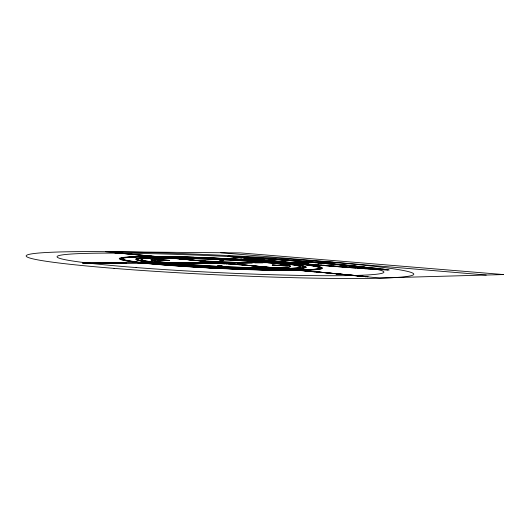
<?xml version="1.0" encoding="UTF-8"?>
<svg xmlns="http://www.w3.org/2000/svg" width="530" height="530" viewBox="0 0 530 530"><rect width="100%" height="100%" fill="white"/><g stroke="black" fill="none" stroke-linecap="round" stroke-linejoin="round"><path stroke-width="0.79" d="M305.87 267.425L300.192 268.418L286.975 268.948L288.115 269.074A43.659 2.233 3 0 0 292.779 269.558M223.249 260.071L223.905 259.919L221.487 259.733M223.057 260.124L219.983 260.064A29.7 1.371 2.7 0 1 219.877 260.011L219.705 259.905A22.088 1.02 2.6 0 0 219.599 259.852L219.142 259.72L221.143 259.72M282.682 262.403L281.98 262.423M257.838 258.183L244.072 257.606L256.818 259.289L296.634 263.019M317.636 269.346L318.146 269.286M289.294 268.379C292.361 268.286 307.725 267.835 295.793 265.245A73.405 3.65 2.7 0 0 289.565 264.298A94.327 4.75 2.6 0 0 279.635 263.165L276.68 262.867M198.054 262.602L204.461 262.158A36.457 1.795 2.5 0 0 204.997 261.946L201.122 261.018L178.809 258.832M288.77 268.399L284.915 268.498M244.37 257.54L243.78 257.673L254.983 259.15M277.839 267.749L279.052 267.71A72.597 3.604 2.6 0 0 282.669 267.59C295.17 267.233 291.129 264.907 280.204 263.94M277.488 267.763L276.163 267.789M197.087 262.655L184.155 262.8M155.038 257.567L141.603 258.13L137.031 259.216A88.543 4.412 2.7 0 0 137.899 259.945L146.757 261.721L158.795 262.827L145.69 260.992L141.106 259.601L142.51 258.733A75.624 3.763 2.6 0 1 148.374 258.117L165.897 257.659L163.081 257.467M155.615 257.481L157.297 257.447M157.867 257.441L153.952 257.507A81.699 4.068 2.6 0 0 142.424 257.951C124.828 259.753 150.765 262.323 154.773 262.853C149.665 262.926 144.524 263.185 139.456 262.377A36.517 1.895 2.5 0 1 138.35 262.237L125.723 260.203L123.112 259.309L122.874 258.534A98.355 4.916 2.7 0 1 135.223 256.99A100.249 5.015 2.7 0 1 148.917 256.672L156.781 256.758M157.927 257.52L160.789 257.487A39.73 1.901 2.6 0 1 162.756 257.467L162.862 257.467M158.444 257.434L162.975 257.467M275.878 267.796L271.923 267.537M295.773 270.273L300.358 270.519M295.515 270.28L290.294 270.293M244.562 257.534L246.841 257.58M187.865 262.767C188.541 262.814 215.995 262.728 200.148 260.912M291.752 262.396L292.858 262.383M251.922 262.8C249.915 262.82 226.939 262.9 242.455 264.709M169.845 262.834L156.257 261.429L150.845 259.892A72.173 3.597 2.7 0 1 152.978 259.077L170.117 258.289L177.994 258.759M140.059 263.218L150.228 263.721A64.455 3.332 2.6 0 0 156.88 264.351L210.582 267.948L268.876 270.061A130.44 6.333 2.6 0 0 290.321 270.3M149.526 263.191L147.247 263.224L203.778 267.425A101.627 5.061 2.7 0 0 237.076 268.975L268.538 269.889A94.486 4.744 2.7 0 0 288.744 270.088L294.601 270.048L293.057 269.849M101.164 263.364L82.991 263.284L88.152 263.198A146.823 9.487 2.5 0 1 95.407 263.125L126.378 262.979M188.687 263.085L194.285 263.052M252.684 262.834L239.726 263.198A37.617 1.868 2.8 0 0 237.977 263.635L239.441 264.318L244.25 264.887M295.733 262.688L295.959 262.681A38.842 1.703 2.8 0 0 296.608 262.681L301.53 262.642M293.315 262.695L292.759 262.714L308.559 264.033M323.644 262.575L334.437 262.396L332.562 262.337M281.841 262.423L274.805 262.41L252.889 260.793A87.437 4.379 2.7 0 0 234.763 259.7L202.109 258.236M291.374 262.396L289.943 262.39M293.044 262.383L312.601 262.589L311.733 262.608M314.297 262.323L331.773 262.337M284.756 268.498L283.08 268.538L295.846 268.511A84.634 4.22 2.7 0 0 297.456 265.02M314.038 262.323L310.004 262.092M170.355 262.827L177.504 262.82M137.774 262.94L141.629 262.887L125.636 260.634L121.171 259.455L120.144 258.64L122.331 257.792L129.718 257.057L153.753 256.487L152.349 256.301M254.93 262.827L262.814 262.807M268.352 262.787L276.117 263.463A83.872 4.22 2.6 0 1 280.198 263.94M280.622 262.741L278.694 262.781L279.509 262.92A38.624 1.855 2.8 0 1 283.258 263.284M294.375 262.688L294.826 262.688M303.034 262.635L307.566 262.628M317.954 262.589L321.77 262.582M187.865 263.085L170.627 263.165L217.625 266.404A69.006 3.438 2.7 0 0 248.901 267.564A73.173 3.631 2.6 0 0 266.457 267.829L271.4 267.809L269.505 267.564M195.093 263.046L197.577 263.046A39.26 2.087 2.7 0 1 200.764 263.072L203.818 263.112A44.904 2.398 2.7 0 1 212.086 263.304L224.813 263.768M150.03 263.191L162.233 263.562M190.535 263.032L221.414 263.622M167.944 257.467L163.187 257.13M332.482 262.337L332.138 262.337M249.259 262.555L242.992 262.549M162.717 257.408L163.373 257.408L156.933 256.772M168.01 257.434L173.409 257.481A46.58 2.233 2.6 0 1 174.463 257.494A85.774 4.28 2.7 0 1 187.037 257.739L194.98 258.011M244.31 262.562L265.583 262.463L251.134 261.31A72.239 3.611 2.7 0 0 223.759 259.707L196.034 258.653A79.103 3.982 2.7 0 0 180.69 258.349L176.165 258.322L179.299 258.666M270.79 268.882L282.675 268.882L273.268 268.597A64.832 3.273 2.7 0 1 270.837 268.584L254.4 268.319A82.521 4.101 2.7 0 1 233.372 267.67L179.763 264.669A78.996 3.942 2.7 0 1 166.692 263.589L159.623 263.211L173.303 264.53M243.959 262.542L234.472 262.403M158.384 256.533L180.107 256.884M267.385 268.842L285.723 269.147M240.229 262.522L241.627 262.535M270.068 268.962L247.483 268.485A86.867 4.326 2.7 0 1 234.161 268.034L217.154 267.299M158.145 256.527L155.012 256.361M289.691 262.39L286.299 262.165M262.741 268.849L264.874 268.889M237.327 262.469L238.791 262.496M260.157 268.717L256.374 268.637A89.272 4.425 2.6 0 1 244.509 268.312L219.87 267.345M180.869 257.004L228.602 258.713A104.549 5.254 2.7 0 1 262.628 260.72L286.445 262.39L284.643 262.171M235.823 262.443L203.387 260.965M234.293 262.41L229.53 262.277A38.398 1.782 2.6 0 1 217.625 261.813L215.982 261.734M191.476 257.911L188.018 257.819A98.222 4.975 2.7 0 0 174.748 257.56L167.367 257.5L168.05 257.587A14.297 0.649 2.5 0 0 168.394 257.62L193.278 258.136A78.44 3.902 2.7 0 1 202.082 258.408A74.624 3.697 2.7 0 1 210.119 258.7L216.439 258.965A80.639 4.021 2.7 0 1 232.372 259.733L253.678 261.038A112.479 5.803 2.6 0 1 266.318 261.966L273.95 262.43L273.082 262.29M192.655 257.891L198.525 258.117M193.9 257.269L159.013 256.679L162.902 257.103M196.471 258.004L204.275 258.262M231.411 256.242L228.582 256.268A8.791 0.364 2.7 0 0 228.476 256.315L230.139 256.686M195.086 257.401L239.726 259.389A105.848 5.333 2.6 0 1 257.779 260.488L282.722 262.39M167.612 260.396L169.713 260.435L167.546 260.303M247.225 257.593L248.789 257.666M206.72 258.401L211.371 258.587M167.367 260.382L154.469 259.799A7.453 0.371 2.5 0 1 154.429 259.72L156.761 259.733M231.822 256.255L233.597 256.334M214.385 258.653L238.288 259.846A92.26 4.638 2.6 0 1 254.638 260.866L257.739 261.078A73.69 3.631 2.7 0 1 269.677 261.986M222.593 263.695L230.828 264.092M362.467 268.048L367.608 268.067L365.316 267.617M249.186 257.679L250.776 257.765M362.03 268.028L359.386 267.882M214.266 261.654L211.649 261.522M226.111 263.86L226.502 263.88M217.731 267.246L210.509 266.961M234.055 256.361L240.044 256.699M282.106 265.656L281.88 265.643A24.049 1.153 2.9 0 1 280.337 265.563L277.766 265.424M284.663 265.795L286.69 265.788A9.692 0.477 2.8 0 0 286.617 265.722L272.168 265.099L275.262 265.291M215.584 267.14L203.023 266.544A86.695 4.319 2.7 0 1 173.284 264.53M159.537 259.892L167.169 260.283M282.351 265.669L284.067 265.762M157.059 259.753L159.305 259.879M228.019 263.92L244.747 265.172M209.131 266.802L178.829 264.887A81.574 4.081 2.6 0 1 165.559 263.794L162.213 263.503M252.353 257.852L256.023 258.064M358.439 267.829L351.821 267.418M376.744 269.498L388.199 269.863L382.097 268.902M211.477 261.535L200.777 260.727M231.007 264.086L240.236 264.761M241.031 256.758L243.939 256.944M256.162 258.07L264.099 258.6M372.232 269.2L389.258 269.975L358.002 266.351M259.64 258.296L260.535 258.355M366.422 268.803L357.319 268.167M375.399 269.412L352.476 267.782M246.788 257.136L252.459 257.527M349.051 267.226L350.886 267.352M367.615 268.882L371.404 269.147M262.29 258.474L313.349 262.496M252.704 257.5L264.841 258.395M347.249 267.1L337.882 266.418M259.256 258.011L227.946 256.228L255.606 259.462M265.689 258.713L266.51 258.772A368.284 22.075 2.1 0 1 296.575 261.091L297.562 261.171M356.014 268.067L320.994 265.318M263.224 258.309L293.176 260.634M332.986 266.047L335.417 266.232M352.165 267.776L337.14 266.603M269.763 258.812L288.558 260.283M330.587 265.861L323.565 265.305M306.506 264.092L308.798 264.271M321.12 265.066L354.318 267.531L367.654 268.028L334.748 264.424M336.596 266.55L319.968 265.199M314.509 264.563L316.741 264.748M321.266 265.119L296.561 263.079M306.101 264.059L305.711 264.026M220.831 252.737L486.222 275.037M300.517 261.237L329.19 263.702M292.222 260.588L301.444 261.35M320.213 265.252L255.321 259.442M307.261 261.992L329.223 263.913M298.529 261.25L309.593 262.058M307.148 261.992L301.391 261.495M292.487 262.873L288.399 262.728L289.4 262.84M318.669 265.119L309.739 264.351M289.552 262.853L299.033 263.794A104.046 5.214 2.6 0 1 308.732 264.94L312.263 265.437M269.69 261.986L272.745 262.257M327.798 263.609L316.059 262.595M317.927 262.906L318.576 262.959M283.225 262.045L284.332 262.145M294.607 263.065L297.82 263.337M305.035 263.966L299.132 263.45M313.627 262.522L316.065 262.741M281.47 261.893L283.02 262.025M338.166 264.549L329.448 263.755M328.633 263.682L350.052 265.636M323.115 263.364L323.764 263.417M292.759 262.9L294.349 263.039M286.776 262.721L306.393 264.854L315.615 266.385A102.442 5.128 2.6 0 1 319.431 267.776L319.385 268.193C311.077 270.353 302.093 270.28 293.507 269.624M276.521 262.853L276.004 262.8L279.211 262.887M326.328 263.648L337.12 264.642M276.918 261.482L260.614 259.945M150.613 256.142L152.097 256.281M304.445 270.664L302.458 270.479M267.537 267.378L269.107 267.524M343.891 265.026L355.981 266.192M351.337 275.163L354.067 275.421M351.085 265.696L358.916 266.471M343.221 265.219L339.167 264.834M279.31 262.853L302.63 265.788M121.701 253.161L112.406 252.399L122.549 253.439M251.194 265.808L259.912 266.636M315.138 271.93L300.682 270.552M336.206 273.957L366.197 276.759L355.882 275.593M286.432 269.22L290.844 269.631M285.809 262.118L256.646 259.329M124.338 253.413L122.225 253.214M196.372 260.303L200.28 260.68M269.452 267.299L271.585 267.504M316.39 271.804L347.269 274.779M142.345 255.341L150.401 256.123M361.824 266.756L364.7 267.041M345.275 265.424L350.072 265.894M302.18 270.452L300.556 270.254L304.194 270.128A48.628 2.517 2.8 0 0 306.095 270.075L307.069 270.042A104.311 5.207 2.6 0 0 317.622 269.346M263.801 267.014L266.676 267.299M291.632 269.71L292.759 269.823M154.813 256.341L153.355 256.195M245.847 265.278L250.14 265.702M248.444 258.753L253.168 259.223M367.529 267.325L381.328 268.816M351.085 265.994L364.852 267.551M243.939 258.282L246.165 258.514M283.265 263.284L297.363 265.02M239.673 257.832L241.773 258.057M237.632 257.606L233.763 257.163M233.319 257.11L230.484 256.739M305.916 267.378A85.237 4.253 2.7 0 1 174.39 264.629A85.237 4.253 2.7 0 1 182.366 257.633A85.237 4.253 2.7 0 1 305.916 267.378A86.874 4.333 2.6 0 0 302.617 265.788M312.342 265.437A101.111 5.055 2.7 0 1 318.033 269.28M217.187 266.047L219.221 266.272A6.704 0.358 2.6 0 0 220.149 266.312C225.488 266.815 218.638 264.496 217.187 266.047M231.835 263.271L227.688 263.496A10.335 0.51 2.7 0 1 224.177 263.41L218.598 263.145A11.766 0.583 2.7 0 1 214.411 262.834L211.364 262.304L219.552 262.211A11.501 0.57 2.7 0 1 223.627 262.396L231.835 263.271M154.674 259.607L154.316 259.813L169.627 260.409L154.674 259.607M221.109 265.51L218.665 266.272L223.587 266.497L221.109 265.51M223.077 259.819L220.997 260.376L218.89 259.627L223.077 259.819M503.5 274.56L379.626 277.992L105.709 251.723L240.514 252.909L503.5 274.56M367.9 276.713L111.432 252.393L367.9 276.713M332.257 262.27L82.693 263.125L334.867 262.489L332.257 262.27M287.22 265.729L272.347 265.159L287.585 265.974L287.22 265.729M178.358 264.848A83.972 4.187 2.7 0 0 304.776 267.113A83.972 4.187 2.7 0 0 179.551 257.64A83.972 4.187 2.7 0 0 178.358 264.848M179.279 264.642A79.977 3.988 2.7 0 0 300.782 266.954A79.977 3.988 2.7 0 0 182.671 257.891A79.977 3.988 2.7 0 0 179.279 264.642M184.665 264.364A69.781 3.478 2.7 0 0 290.632 266.378A69.781 3.478 2.7 0 0 187.527 258.474A69.781 3.478 2.7 0 0 184.665 264.364M215.187 262.953A10.534 0.523 2.7 0 0 231.544 263.311A10.534 0.523 2.7 0 0 216.412 262.105A10.534 0.523 2.7 0 0 215.187 262.953M171.051 265.351A99.15 4.955 2.7 0 0 319.881 267.961A99.15 4.955 2.7 0 0 171.574 256.778A99.15 4.955 2.7 0 0 171.051 265.351M168.328 265.318A101.608 5.081 2.7 0 0 322.306 268.187A101.608 5.081 2.7 0 0 171.846 256.672A101.608 5.081 2.7 0 0 168.328 265.318M114.029 268.372A193.96 9.884 2.7 0 0 413.672 274.5A193.96 9.884 2.7 0 0 132.99 252.134A193.96 9.884 2.7 0 0 114.029 268.372M136.097 267.557A163.631 8.281 2.7 0 0 383.892 272.069A163.631 8.281 2.7 0 0 141.411 253.453A163.631 8.281 2.7 0 0 136.097 267.557"/></g></svg>
